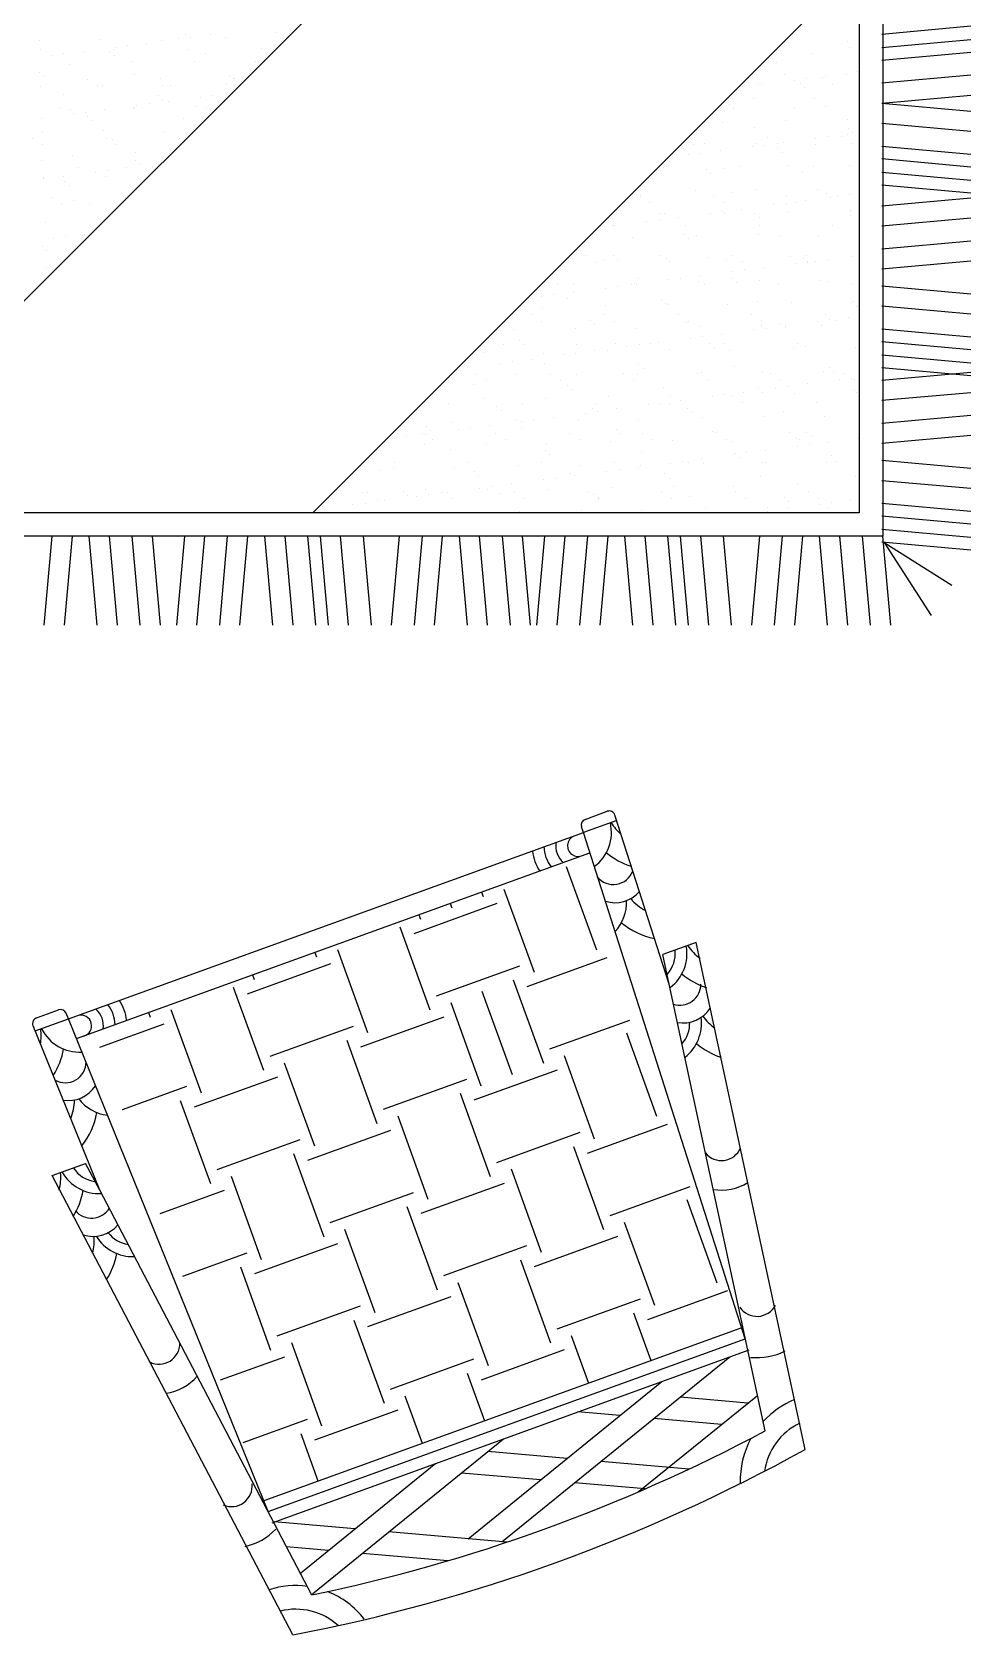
# Model space of a CAD drawing. Extents: x -42728 to 99010, y -18674 to 47645.
# Drawn here: x -35066 to -34271, y -13377 to -12019 of the extents above; entities that cross this region are included whole.
import ezdxf

# ---------------------------------------------------------------- set-up
doc = ezdxf.new("R2010")
doc.units = 0
doc.header["$LTSCALE"] = 100
doc.header["$MEASUREMENT"] = 0
doc.layers.get('0').update_dxf_attribs({"linetype": 'CONTINUOUS'})
doc.layers.add('家具', color=223, linetype='CONTINUOUS')

# ---------------------------------------------------------------- blocks, each defined once
blk = doc.blocks.new('A$C78C3025F')
at = {"layer": '家具', "color": 3, "linetype": 'ByBlock'}
for p, q in [((2788.2, 3621.7), (2788.2, 930.8)), ((2768.2, 3601.7), (2768.2, 950.8)), ((2768.2, 1838), (1881, 950.8)), ((2305.3, 950.8), (2768.2, 1413.7)), ((2768.2, 1413.7), (2768.2, 950.8)), ((2862.9, 1362.9), (2787.5, 1356.1)), ((2073.4, 1350.7), (2073.4, 1350.7)), ((2125.7, 1351.4), (2125.7, 1351.4)), ((2137.7, 1345.2), (2137.7, 1345.2)), ((2148.1, 1346.6), (2148.1, 1346.6)), ((2164.4, 1348.7), (2164.4, 1348.7)), ((2176.9, 1351.2), (2176.9, 1351.2)), ((2191.6, 1352.3), (2191.6, 1352.3)), ((2197.2, 1355.8), (2197.2, 1355.8)), ((2202, 1353.7), (2202, 1353.7)), ((2218.2, 1355.8), (2218.2, 1355.8)), ((2230.9, 1353.1), (2230.9, 1353.1)), ((2274.7, 1357.4), (2274.7, 1357.4)), ((2283.2, 1353.8), (2283.2, 1353.8)), ((2758.4, 1350.1), (2758.4, 1350.1)), ((2759.7, 1344.6), (2759.7, 1344.6)), ((2862.9, 1351.5), (2787.5, 1344.7)), ((2074.6, 1343.4), (2074.6, 1343.4)), ((2083.9, 1338.1), (2083.9, 1338.1)), ((2094.3, 1339.5), (2094.3, 1339.5)), ((2110.6, 1341.6), (2110.6, 1341.6)), ((2133.4, 1341.6), (2133.4, 1341.6)), ((2136.8, 1343.5), (2136.8, 1343.5)), ((2137.1, 1338.3), (2137.1, 1338.3)), ((2152.8, 1332.7), (2152.8, 1332.7)), ((2199.1, 1343.6), (2199.1, 1343.6)), ((2205.1, 1333.3), (2205.1, 1333.3)), ((2214.6, 1339.9), (2214.6, 1339.9)), ((2256.3, 1333.1), (2256.3, 1333.1)), ((2261.4, 1343.7), (2261.4, 1343.7)), ((2698.3, 1332.5), (2698.3, 1332.5)), ((2728.9, 1340.2), (2728.9, 1340.2)), ((2862.9, 1340.8), (2787.5, 1334)), ((2073.3, 1324.1), (2073.3, 1324.1)), ((2076.9, 1320.7), (2076.9, 1320.7)), ((2098.7, 1330.7), (2098.7, 1330.7)), ((2114.2, 1318.1), (2114.2, 1318.1)), ((2154.5, 1322.3), (2154.5, 1322.3)), ((2176.5, 1318.3), (2176.5, 1318.3)), ((2234.5, 1321.6), (2234.5, 1321.6)), ((2238.2, 1318.3), (2238.2, 1318.3)), ((2238.8, 1318.4), (2238.8, 1318.4)), ((2674.7, 1319.2), (2674.7, 1319.2)), ((2704.7, 1321.7), (2704.7, 1321.7)), ((2713, 1317.4), (2713, 1317.4)), ((2723.4, 1318.8), (2723.4, 1318.8)), ((2737, 1319.3), (2737, 1319.3)), ((2739.6, 1320.9), (2739.6, 1320.9)), ((2757.1, 1322.3), (2757.1, 1322.3)), ((2766.8, 1324.5), (2766.8, 1324.5)), ((2862.9, 1321.5), (2787.5, 1314.7)), ((2074.6, 1312.2), (2074.6, 1312.2)), ((2094.3, 1304.8), (2094.3, 1304.8)), ((2122.6, 1312.8), (2122.6, 1312.8)), ((2127, 1312.9), (2127, 1312.9)), ((2174.4, 1304.1), (2174.4, 1304.1)), ((2178.1, 1312.6), (2178.1, 1312.6)), ((2184.9, 1312.9), (2184.9, 1312.9)), ((2220.4, 1304.3), (2220.4, 1304.3)), ((2232.2, 1314.6), (2232.2, 1314.6)), ((2669.5, 1311.7), (2669.5, 1311.7)), ((2683.2, 1313.8), (2683.2, 1313.8)), ((2685.8, 1313.8), (2685.8, 1313.8)), ((2718.2, 1314.3), (2718.2, 1314.3)), ((2721.9, 1310.9), (2721.9, 1310.9)), ((2745.5, 1313.9), (2745.5, 1313.9)), ((2862.9, 1304.4), (2787.5, 1297.6)), ((2090.7, 1293.3), (2090.7, 1293.3)), ((2100, 1292.2), (2100, 1292.2)), ((2112.7, 1290.2), (2112.7, 1290.2)), ((2129, 1292.3), (2129, 1292.3)), ((2153, 1293.4), (2153, 1293.4)), ((2154, 1294.1), (2154, 1294.1)), ((2156.2, 1295.9), (2156.2, 1295.9)), ((2166.6, 1297.2), (2166.6, 1297.2)), ((2178.1, 1300.7), (2178.1, 1300.7)), ((2182.8, 1299.4), (2182.8, 1299.4)), ((2206.4, 1294.8), (2206.4, 1294.8)), ((2210, 1303), (2210, 1303)), ((2215.3, 1293.5), (2215.3, 1293.5)), ((2651.3, 1294.3), (2651.3, 1294.3)), ((2658.1, 1296.7), (2658.1, 1296.7)), ((2661.8, 1293.3), (2661.8, 1293.3)), ((2679, 1301.9), (2679, 1301.9)), ((2713.5, 1294.4), (2713.5, 1294.4)), ((2730.1, 1301.6), (2730.1, 1301.6)), ((2739.3, 1294.9), (2739.3, 1294.9)), ((2862.9, 1290.8), (2787.5, 1297.6)), ((2075.2, 1285.2), (2075.2, 1285.2)), ((2102.3, 1288.8), (2102.3, 1288.8)), ((2114.2, 1286.5), (2114.2, 1286.5)), ((2117.9, 1283.1), (2117.9, 1283.1)), ((2195.5, 1284.8), (2195.5, 1284.8)), ((2652, 1281.2), (2652, 1281.2)), ((2679.2, 1277.4), (2679.2, 1277.4)), ((2706, 1283.1), (2706, 1283.1)), ((2758.4, 1283.8), (2758.4, 1283.8)), ((2759.2, 1276.7), (2759.2, 1276.7)), ((2862.9, 1273.7), (2787.5, 1280.5)), ((2068.1, 1268), (2068.1, 1268)), ((2075.9, 1273.7), (2075.9, 1273.7)), ((2128.2, 1274.3), (2128.2, 1274.3)), ((2130.3, 1268.1), (2130.3, 1268.1)), ((2135.3, 1267.2), (2135.3, 1267.2)), ((2179.4, 1274.1), (2179.4, 1274.1)), ((2192.6, 1268.2), (2192.6, 1268.2)), ((2628.6, 1269), (2628.6, 1269)), ((2637, 1263.6), (2637, 1263.6)), ((2680.2, 1263.4), (2680.2, 1263.4)), ((2690.9, 1269.1), (2690.9, 1269.1)), ((2699.3, 1263.7), (2699.3, 1263.7)), ((2704.2, 1264.5), (2704.2, 1264.5)), ((2731.4, 1268), (2731.4, 1268)), ((2731.4, 1263.1), (2731.4, 1263.1)), ((2741.8, 1269.4), (2741.8, 1269.4)), ((2753.2, 1269.2), (2753.2, 1269.2)), ((2758.1, 1271.5), (2758.1, 1271.5)), ((2761.6, 1263.8), (2761.6, 1263.8)), ((2762.9, 1273.3), (2762.9, 1273.3)), ((2075.2, 1249.6), (2075.2, 1249.6)), ((2076.5, 1262.6), (2076.5, 1262.6)), ((2101.3, 1253.6), (2101.3, 1253.6)), ((2138.8, 1262.7), (2138.8, 1262.7)), ((2155.3, 1255.6), (2155.3, 1255.6)), ((2619, 1259.8), (2619, 1259.8)), ((2623.7, 1253.9), (2623.7, 1253.9)), ((2627.9, 1262.7), (2627.9, 1262.7)), ((2634.1, 1255.2), (2634.1, 1255.2)), ((2650.4, 1257.4), (2650.4, 1257.4)), ((2677.6, 1260.9), (2677.6, 1260.9)), ((2688, 1262.3), (2688, 1262.3)), ((2699.1, 1259.1), (2699.1, 1259.1)), ((2702.8, 1255.8), (2702.8, 1255.8)), ((2862.9, 1254.4), (2787.5, 1261.2)), ((2862.9, 1243.7), (2787.5, 1250.5)), ((2093.6, 1235.9), (2093.6, 1235.9)), ((2106.9, 1243.2), (2106.9, 1243.2)), ((2120.8, 1239.4), (2120.8, 1239.4)), ((2131.2, 1240.8), (2131.2, 1240.8)), ((2147.4, 1242.9), (2147.4, 1242.9)), ((2155.2, 1249), (2155.2, 1249)), ((2158.9, 1245.6), (2158.9, 1245.6)), ((2169.1, 1243.3), (2169.1, 1243.3)), ((2174.6, 1246.5), (2174.6, 1246.5)), ((2602.1, 1242.9), (2602.1, 1242.9)), ((2605.1, 1244.1), (2605.1, 1244.1)), ((2639, 1241.6), (2639, 1241.6)), ((2642.6, 1238.2), (2642.6, 1238.2)), ((2653.3, 1242.7), (2653.3, 1242.7)), ((2667.4, 1244.3), (2667.4, 1244.3)), ((2707.3, 1244.6), (2707.3, 1244.6)), ((2720.2, 1239.8), (2720.2, 1239.8)), ((2729.7, 1244.4), (2729.7, 1244.4)), ((2759.6, 1245.3), (2759.6, 1245.3)), ((2862.9, 1232.3), (2787.5, 1239.1)), ((2077.1, 1235.1), (2077.1, 1235.1)), ((2077.3, 1233.7), (2077.3, 1233.7)), ((2095.1, 1231.4), (2095.1, 1231.4)), ((2098.8, 1228), (2098.8, 1228)), ((2129.5, 1235.8), (2129.5, 1235.8)), ((2578.8, 1224), (2578.8, 1224)), ((2629.1, 1224.2), (2629.1, 1224.2)), ((2660, 1222.3), (2660, 1222.3)), ((2681.5, 1224.8), (2681.5, 1224.8)), ((2732.6, 1224.6), (2732.6, 1224.6)), ((2862.9, 1221.6), (2787.5, 1228.4)), ((2084.2, 1217.9), (2084.2, 1217.9)), ((2092.6, 1212.5), (2092.6, 1212.5)), ((2102.5, 1215.1), (2102.5, 1215.1)), ((2116.2, 1212.1), (2116.2, 1212.1)), ((2146.5, 1218), (2146.5, 1218)), ((2582.5, 1220.7), (2582.5, 1220.7)), ((2582.5, 1218.8), (2582.5, 1218.8)), ((2590.9, 1213.4), (2590.9, 1213.4)), ((2644.8, 1218.9), (2644.8, 1218.9)), ((2653.2, 1213.5), (2653.2, 1213.5)), ((2696, 1211.6), (2696, 1211.6)), ((2706.4, 1213), (2706.4, 1213)), ((2707, 1219), (2707, 1219)), ((2715.5, 1213.6), (2715.5, 1213.6)), ((2722.7, 1215.1), (2722.7, 1215.1)), ((2740.1, 1221.6), (2740.1, 1221.6)), ((2743.8, 1218.2), (2743.8, 1218.2)), ((2749.8, 1218.7), (2749.8, 1218.7)), ((2760.2, 1220.1), (2760.2, 1220.1)), ((2862.9, 1217.4), (2787.5, 1210.6)), ((2078.4, 1196.6), (2078.4, 1196.6)), ((2588.3, 1197.4), (2588.3, 1197.4)), ((2598.7, 1198.8), (2598.7, 1198.8)), ((2599.9, 1204.7), (2599.9, 1204.7)), ((2603.3, 1204.4), (2603.3, 1204.4)), ((2615, 1200.9), (2615, 1200.9)), ((2642.2, 1204.5), (2642.2, 1204.5)), ((2652.6, 1205.9), (2652.6, 1205.9)), ((2654.5, 1204.1), (2654.5, 1204.1)), ((2668.8, 1208), (2668.8, 1208)), ((2679.9, 1204), (2679.9, 1204)), ((2683.6, 1200.7), (2683.6, 1200.7)), ((2708.5, 1206.1), (2708.5, 1206.1)), ((2760.9, 1206.7), (2760.9, 1206.7)), ((2761.2, 1202.3), (2761.2, 1202.3)), ((2862.9, 1200.3), (2787.5, 1193.5)), ((2085.4, 1183), (2085.4, 1183)), ((2095.8, 1184.4), (2095.8, 1184.4)), ((2112, 1186.5), (2112, 1186.5)), ((2123, 1193.2), (2123, 1193.2)), ((2559, 1193.9), (2559, 1193.9)), ((2561.2, 1193.8), (2561.2, 1193.8)), ((2576.4, 1183.7), (2576.4, 1183.7)), ((2619.8, 1186.5), (2619.8, 1186.5)), ((2621.3, 1194.1), (2621.3, 1194.1)), ((2623.5, 1183.1), (2623.5, 1183.1)), ((2630.4, 1185.6), (2630.4, 1185.6)), ((2682.7, 1186.3), (2682.7, 1186.3)), ((2683.6, 1194.2), (2683.6, 1194.2)), ((2701, 1184.7), (2701, 1184.7)), ((2733.9, 1186), (2733.9, 1186)), ((2745.8, 1194.3), (2745.8, 1194.3)), ((2076, 1176.3), (2076, 1176.3)), ((2079.7, 1172.9), (2079.7, 1172.9)), ((2103.8, 1176.6), (2103.8, 1176.6)), ((2536.3, 1168.6), (2536.3, 1168.6)), ((2559.7, 1168.9), (2559.7, 1168.9)), ((2598.6, 1168.7), (2598.6, 1168.7)), ((2660.9, 1168.8), (2660.9, 1168.8)), ((2723.2, 1168.9), (2723.2, 1168.9)), ((2762.1, 1168.2), (2762.1, 1168.2)), ((2862.9, 1181), (2787.5, 1174.2)), ((2079.7, 1158.1), (2079.7, 1158.1)), ((2544.8, 1163.2), (2544.8, 1163.2)), ((2552.3, 1165.2), (2552.3, 1165.2)), ((2563.4, 1165.5), (2563.4, 1165.5)), ((2604.6, 1165.8), (2604.6, 1165.8)), ((2607.1, 1163.3), (2607.1, 1163.3)), ((2640.9, 1167.2), (2640.9, 1167.2)), ((2655.8, 1165.6), (2655.8, 1165.6)), ((2660.6, 1155.1), (2660.6, 1155.1)), ((2669.3, 1163.4), (2669.3, 1163.4)), ((2671, 1156.5), (2671, 1156.5)), ((2687.3, 1158.7), (2687.3, 1158.7)), ((2709.8, 1167.5), (2709.8, 1167.5)), ((2714.4, 1162.2), (2714.4, 1162.2)), ((2720.9, 1166.5), (2720.9, 1166.5)), ((2724.6, 1163.1), (2724.6, 1163.1)), ((2724.8, 1163.6), (2724.8, 1163.6)), ((2731.6, 1163.5), (2731.6, 1163.5)), ((2741.1, 1165.7), (2741.1, 1165.7)), ((2862.9, 1163.9), (2787.5, 1157.1)), ((2503.3, 1148), (2503.3, 1148)), ((2512.9, 1143.8), (2512.9, 1143.8)), ((2526.5, 1145.4), (2526.5, 1145.4)), ((2552.9, 1141), (2552.9, 1141)), ((2563.3, 1142.3), (2563.3, 1142.3)), ((2575.1, 1143.9), (2575.1, 1143.9)), ((2577.6, 1145.1), (2577.6, 1145.1)), ((2579.6, 1144.5), (2579.6, 1144.5)), ((2580.8, 1149.6), (2580.8, 1149.6)), ((2606.8, 1148.1), (2606.8, 1148.1)), ((2617.2, 1149.4), (2617.2, 1149.4)), ((2631.7, 1147.1), (2631.7, 1147.1)), ((2633.4, 1151.6), (2633.4, 1151.6)), ((2637.4, 1144), (2637.4, 1144)), ((2660.8, 1148.9), (2660.8, 1148.9)), ((2664.5, 1145.5), (2664.5, 1145.5)), ((2684, 1147.7), (2684, 1147.7)), ((2699.7, 1144.1), (2699.7, 1144.1)), ((2735.2, 1147.5), (2735.2, 1147.5)), ((2742, 1147.1), (2742, 1147.1)), ((2762, 1144.2), (2762, 1144.2)), ((2862.9, 1136), (2787.5, 1142.8)), ((2499.1, 1133.9), (2499.1, 1133.9)), ((2509.5, 1135.3), (2509.5, 1135.3)), ((2520.7, 1132), (2520.7, 1132)), ((2525.8, 1137.4), (2525.8, 1137.4)), ((2600.7, 1131.4), (2600.7, 1131.4)), ((2604.4, 1128), (2604.4, 1128)), ((2605.9, 1127.3), (2605.9, 1127.3)), ((2681.9, 1129.6), (2681.9, 1129.6)), ((2711, 1129), (2711, 1129)), ((2761.9, 1128.9), (2761.9, 1128.9)), ((2763.4, 1129.7), (2763.4, 1129.7)), ((2490.2, 1118.4), (2490.2, 1118.4)), ((2499.5, 1124.7), (2499.5, 1124.7)), ((2540.6, 1113.8), (2540.6, 1113.8)), ((2552.5, 1118.5), (2552.5, 1118.5)), ((2553.5, 1126.6), (2553.5, 1126.6)), ((2614.8, 1118.6), (2614.8, 1118.6)), ((2657, 1127.1), (2657, 1127.1)), ((2677.1, 1118.7), (2677.1, 1118.7)), ((2739.3, 1118.8), (2739.3, 1118.8)), ((2743.3, 1114.3), (2743.3, 1114.3)), ((2759.5, 1116.4), (2759.5, 1116.4)), ((2765.6, 1125.5), (2765.6, 1125.5)), ((2862.9, 1118.9), (2787.5, 1125.7)), ((2475.4, 1106.2), (2475.4, 1106.2)), ((2498.7, 1113), (2498.7, 1113)), ((2527.7, 1106.8), (2527.7, 1106.8)), ((2544.3, 1110.4), (2544.3, 1110.4)), ((2560.9, 1113.1), (2560.9, 1113.1)), ((2578.9, 1106.6), (2578.9, 1106.6)), ((2621.8, 1112), (2621.8, 1112)), ((2623.2, 1113.2), (2623.2, 1113.2)), ((2632.9, 1108.5), (2632.9, 1108.5)), ((2635.6, 1100.1), (2635.6, 1100.1)), ((2651.9, 1102.2), (2651.9, 1102.2)), ((2679, 1105.8), (2679, 1105.8)), ((2685.3, 1109.2), (2685.3, 1109.2)), ((2685.5, 1113.4), (2685.5, 1113.4)), ((2689.5, 1107.2), (2689.5, 1107.2)), ((2701.8, 1111.4), (2701.8, 1111.4)), ((2705.5, 1108), (2705.5, 1108)), ((2705.7, 1109.3), (2705.7, 1109.3)), ((2732.9, 1112.9), (2732.9, 1112.9)), ((2736.4, 1109), (2736.4, 1109)), ((2747.8, 1113.5), (2747.8, 1113.5)), ((2862.9, 1099.6), (2787.5, 1106.4)), ((2466.7, 1093.6), (2466.7, 1093.6)), ((2480.5, 1096.3), (2480.5, 1096.3)), ((2484.1, 1092.9), (2484.1, 1092.9)), ((2529, 1093.7), (2529, 1093.7)), ((2544.2, 1088), (2544.2, 1088)), ((2554.8, 1088.1), (2554.8, 1088.1)), ((2561.7, 1094.5), (2561.7, 1094.5)), ((2571.4, 1091.6), (2571.4, 1091.6)), ((2581.8, 1093), (2581.8, 1093)), ((2591.3, 1093.8), (2591.3, 1093.8)), ((2598, 1095.1), (2598, 1095.1)), ((2607.1, 1088.8), (2607.1, 1088.8)), ((2625.2, 1098.7), (2625.2, 1098.7)), ((2641.7, 1093.8), (2641.7, 1093.8)), ((2645.4, 1090.4), (2645.4, 1090.4)), ((2653.6, 1093.9), (2653.6, 1093.9)), ((2658.3, 1088.5), (2658.3, 1088.5)), ((2712.3, 1090.5), (2712.3, 1090.5)), ((2715.9, 1094), (2715.9, 1094)), ((2722.9, 1092), (2722.9, 1092)), ((2764.7, 1091.1), (2764.7, 1091.1)), ((2862.9, 1088.9), (2787.5, 1095.7)), ((2436.5, 1073.9), (2436.5, 1073.9)), ((2449.6, 1086.4), (2449.6, 1086.4)), ((2463.7, 1077.4), (2463.7, 1077.4)), ((2474.1, 1078.8), (2474.1, 1078.8)), ((2490.4, 1081), (2490.4, 1081)), ((2500.8, 1086.1), (2500.8, 1086.1)), ((2501.5, 1076.9), (2501.5, 1076.9)), ((2517.5, 1084.5), (2517.5, 1084.5)), ((2527.9, 1085.9), (2527.9, 1085.9)), ((2581.6, 1076.2), (2581.6, 1076.2)), ((2585.3, 1072.9), (2585.3, 1072.9)), ((2662.8, 1074.5), (2662.8, 1074.5)), ((2742.8, 1073.8), (2742.8, 1073.8)), ((2862.9, 1077.5), (2787.5, 1084.3)), ((2862.9, 1066.8), (2787.5, 1073.6)), ((2422.6, 1065.7), (2422.6, 1065.7)), ((2441.4, 1059.4), (2441.4, 1059.4)), ((2444.1, 1068.2), (2444.1, 1068.2)), ((2452.5, 1062.8), (2452.5, 1062.8)), ((2476.6, 1067.6), (2476.6, 1067.6)), ((2506.4, 1068.3), (2506.4, 1068.3)), ((2514.8, 1062.9), (2514.8, 1062.9)), ((2529, 1068.3), (2529, 1068.3)), ((2568.7, 1068.4), (2568.7, 1068.4)), ((2577.1, 1063), (2577.1, 1063)), ((2580.2, 1068.1), (2580.2, 1068.1)), ((2630.9, 1068.5), (2630.9, 1068.5)), ((2634.2, 1070), (2634.2, 1070)), ((2639.4, 1063.2), (2639.4, 1063.2)), ((2686.5, 1070.7), (2686.5, 1070.7)), ((2693.2, 1068.6), (2693.2, 1068.6)), ((2701.7, 1063.3), (2701.7, 1063.3)), ((2724.2, 1059.9), (2724.2, 1059.9)), ((2737.7, 1070.4), (2737.7, 1070.4)), ((2746.5, 1070.4), (2746.5, 1070.4)), ((2751.3, 1063.5), (2751.3, 1063.5)), ((2755.5, 1068.8), (2755.5, 1068.8)), ((2761.7, 1064.9), (2761.7, 1064.9)), ((2763.9, 1063.4), (2763.9, 1063.4)), ((2862.9, 1069.7), (2787.5, 1062.9)), ((2450.9, 1047.9), (2450.9, 1047.9)), ((2502, 1047.6), (2502, 1047.6)), ((2521.4, 1058.7), (2521.4, 1058.7)), ((2525.1, 1055.3), (2525.1, 1055.3)), ((2556, 1049.6), (2556, 1049.6)), ((2602.7, 1056.9), (2602.7, 1056.9)), ((2608.4, 1050.2), (2608.4, 1050.2)), ((2616.5, 1045.8), (2616.5, 1045.8)), ((2643.6, 1049.4), (2643.6, 1049.4)), ((2654.1, 1050.7), (2654.1, 1050.7)), ((2659.6, 1050), (2659.6, 1050)), ((2670.3, 1052.9), (2670.3, 1052.9)), ((2682.7, 1056.2), (2682.7, 1056.2)), ((2686.4, 1052.9), (2686.4, 1052.9)), ((2697.5, 1056.4), (2697.5, 1056.4)), ((2707.9, 1057.8), (2707.9, 1057.8)), ((2713.6, 1051.9), (2713.6, 1051.9)), ((2763.9, 1054.5), (2763.9, 1054.5)), ((2765.9, 1052.6), (2765.9, 1052.6)), ((2862.9, 1052.5), (2787.5, 1045.8)), ((2420.6, 1043.4), (2420.6, 1043.4)), ((2461.3, 1041.1), (2461.3, 1041.1)), ((2465, 1037.8), (2465, 1037.8)), ((2482.9, 1043.5), (2482.9, 1043.5)), ((2536, 1035.2), (2536, 1035.2)), ((2542.5, 1039.4), (2542.5, 1039.4)), ((2545.2, 1043.6), (2545.2, 1043.6)), ((2546.4, 1036.5), (2546.4, 1036.5)), ((2562.6, 1038.7), (2562.6, 1038.7)), ((2589.8, 1042.3), (2589.8, 1042.3)), ((2600.2, 1043.6), (2600.2, 1043.6)), ((2607.4, 1043.7), (2607.4, 1043.7)), ((2622.6, 1038.7), (2622.6, 1038.7)), ((2626.2, 1035.3), (2626.2, 1035.3)), ((2669.7, 1043.8), (2669.7, 1043.8)), ((2687.8, 1032.1), (2687.8, 1032.1)), ((2703.8, 1036.9), (2703.8, 1036.9)), ((2732, 1043.9), (2732, 1043.9)), ((2862.9, 1033.3), (2787.5, 1026.5)), ((2401.2, 1023.6), (2401.2, 1023.6)), ((2404.9, 1020.2), (2404.9, 1020.2)), ((2423.9, 1027.2), (2423.9, 1027.2)), ((2428.3, 1021), (2428.3, 1021)), ((2438.7, 1022.4), (2438.7, 1022.4)), ((2455, 1024.5), (2455, 1024.5)), ((2477.9, 1029.1), (2477.9, 1029.1)), ((2482.1, 1028.1), (2482.1, 1028.1)), ((2482.4, 1021.8), (2482.4, 1021.8)), ((2492.5, 1029.5), (2492.5, 1029.5)), ((2508.8, 1031.6), (2508.8, 1031.6)), ((2530.3, 1029.8), (2530.3, 1029.8)), ((2562.4, 1021.1), (2562.4, 1021.1)), ((2581.4, 1029.5), (2581.4, 1029.5)), ((2635.4, 1031.5), (2635.4, 1031.5)), ((2643.6, 1019.4), (2643.6, 1019.4)), ((2709.4, 1018.6), (2709.4, 1018.6)), ((2723.7, 1018.7), (2723.7, 1018.7)), ((2738.9, 1031.9), (2738.9, 1031.9)), ((2374.5, 1013.9), (2374.5, 1013.9)), ((2384.9, 1015.3), (2384.9, 1015.3)), ((2398, 1018), (2398, 1018)), ((2399.8, 1008.7), (2399.8, 1008.7)), ((2401.1, 1017.4), (2401.1, 1017.4)), ((2406.4, 1012.6), (2406.4, 1012.6)), ((2452.1, 1009.3), (2452.1, 1009.3)), ((2460.2, 1018.1), (2460.2, 1018.1)), ((2468.7, 1012.7), (2468.7, 1012.7)), ((2503.3, 1009.1), (2503.3, 1009.1)), ((2522.5, 1018.2), (2522.5, 1018.2)), ((2531, 1012.8), (2531, 1012.8)), ((2557.3, 1011), (2557.3, 1011)), ((2566.1, 1017.8), (2566.1, 1017.8)), ((2584.8, 1018.3), (2584.8, 1018.3)), ((2593.2, 1013), (2593.2, 1013)), ((2609.6, 1011.7), (2609.6, 1011.7)), ((2647.1, 1018.4), (2647.1, 1018.4)), ((2655.5, 1013.1), (2655.5, 1013.1)), ((2660.8, 1011.4), (2660.8, 1011.4)), ((2714.8, 1013.4), (2714.8, 1013.4)), ((2715.9, 1007.1), (2715.9, 1007.1)), ((2717.8, 1013.2), (2717.8, 1013.2)), ((2726.3, 1008.5), (2726.3, 1008.5)), ((2727.4, 1015.3), (2727.4, 1015.3)), ((2742.6, 1010.6), (2742.6, 1010.6)), ((2767.2, 1014.1), (2767.2, 1014.1)), ((2862.9, 1016.1), (2787.5, 1009.3)), ((2374.5, 993.2), (2374.5, 993.2)), ((2422.3, 1004.3), (2422.3, 1004.3)), ((2436.8, 993.3), (2436.8, 993.3)), ((2499, 993.4), (2499, 993.4)), ((2502.3, 1003.6), (2502.3, 1003.6)), ((2506, 1000.2), (2506, 1000.2)), ((2561.3, 993.5), (2561.3, 993.5)), ((2583.5, 1001.8), (2583.5, 1001.8)), ((2608.3, 992.9), (2608.3, 992.9)), ((2618.7, 994.3), (2618.7, 994.3)), ((2623.6, 993.6), (2623.6, 993.6)), ((2634.9, 996.4), (2634.9, 996.4)), ((2636.7, 992.9), (2636.7, 992.9)), ((2662.1, 1000), (2662.1, 1000)), ((2663.6, 1001.1), (2663.6, 1001.1)), ((2667.2, 997.7), (2667.2, 997.7)), ((2672.5, 1001.4), (2672.5, 1001.4)), ((2685.9, 993.7), (2685.9, 993.7)), ((2688.8, 1003.5), (2688.8, 1003.5)), ((2689, 993.6), (2689, 993.6)), ((2740.2, 993.4), (2740.2, 993.4)), ((2744.8, 999.4), (2744.8, 999.4)), ((2748.2, 993.8), (2748.2, 993.8)), ((2862.9, 988.3), (2787.5, 995.1)), ((2362.2, 986.7), (2362.2, 986.7)), ((2374, 988.9), (2374, 988.9)), ((2425.1, 988.6), (2425.1, 988.6)), ((2442.2, 986), (2442.2, 986)), ((2445.9, 982.6), (2445.9, 982.6)), ((2479.2, 990.6), (2479.2, 990.6)), ((2500.6, 978.7), (2500.6, 978.7)), ((2511, 980.1), (2511, 980.1)), ((2523.4, 984.3), (2523.4, 984.3)), ((2527.2, 982.2), (2527.2, 982.2)), ((2531.5, 991.2), (2531.5, 991.2)), ((2554.4, 985.8), (2554.4, 985.8)), ((2564.8, 987.2), (2564.8, 987.2)), ((2581.1, 989.3), (2581.1, 989.3)), ((2582.7, 991), (2582.7, 991)), ((2603.4, 983.6), (2603.4, 983.6)), ((2607.1, 980.2), (2607.1, 980.2)), ((2684.6, 981.8), (2684.6, 981.8)), ((2764.7, 981.1), (2764.7, 981.1)), ((2862.9, 971.2), (2787.5, 977.9)), ((2347, 968.2), (2347, 968.2)), ((2351.8, 967.8), (2351.8, 967.8)), ((2382.1, 968.5), (2382.1, 968.5)), ((2385.8, 965.1), (2385.8, 965.1)), ((2392.9, 964.6), (2392.9, 964.6)), ((2401, 970.1), (2401, 970.1)), ((2403.3, 965.9), (2403.3, 965.9)), ((2414.1, 967.9), (2414.1, 967.9)), ((2419.6, 968.1), (2419.6, 968.1)), ((2446.7, 971.6), (2446.7, 971.6)), ((2453.4, 970.8), (2453.4, 970.8)), ((2457.2, 973), (2457.2, 973)), ((2463.3, 966.7), (2463.3, 966.7)), ((2473.4, 975.2), (2473.4, 975.2)), ((2476.4, 968), (2476.4, 968)), ((2504.5, 970.5), (2504.5, 970.5)), ((2538.7, 968.1), (2538.7, 968.1)), ((2543.3, 966), (2543.3, 966)), ((2558.6, 972.5), (2558.6, 972.5)), ((2601, 968.3), (2601, 968.3)), ((2610.9, 973.2), (2610.9, 973.2)), ((2624.5, 964.2), (2624.5, 964.2)), ((2662.1, 972.9), (2662.1, 972.9)), ((2663.2, 968.4), (2663.2, 968.4)), ((2716.1, 974.9), (2716.1, 974.9)), ((2725.5, 968.5), (2725.5, 968.5)), ((2768.2, 950.8), (470.5, 950.8)), ((2768.2, 950.8), (2305.3, 950.8)), ((2311.9, 953.9), (2311.9, 953.9)), ((2321.9, 950.9), (2321.9, 950.9)), ((2339.1, 957.5), (2339.1, 957.5)), ((2349.5, 958.8), (2349.5, 958.8)), ((2360.3, 962.4), (2360.3, 962.4)), ((2365.7, 961), (2365.7, 961)), ((2422.5, 962.5), (2422.5, 962.5)), ((2480.4, 952), (2480.4, 952)), ((2484.8, 962.7), (2484.8, 962.7)), ((2532.8, 952.7), (2532.8, 952.7)), ((2547, 962.6), (2547, 962.6)), ((2547.1, 962.8), (2547.1, 962.8)), ((2583.9, 952.5), (2583.9, 952.5)), ((2609.4, 962.9), (2609.4, 962.9)), ((2638, 954.4), (2638, 954.4)), ((2671.7, 963), (2671.7, 963)), ((2690.3, 955.1), (2690.3, 955.1)), ((2690.9, 952), (2690.9, 952)), ((2704.5, 963.6), (2704.5, 963.6)), ((2707.2, 954.2), (2707.2, 954.2)), ((2708.2, 960.2), (2708.2, 960.2)), ((2734, 963.1), (2734, 963.1)), ((2734.4, 957.7), (2734.4, 957.7)), ((2741.5, 954.8), (2741.5, 954.8)), ((2744.8, 959.1), (2744.8, 959.1)), ((2761, 961.2), (2761, 961.2)), ((2862.9, 951.9), (2787.5, 958.7)), ((2862.9, 941.2), (2787.5, 948)), ((2788.2, 930.8), (450.5, 930.8)), ((2077.6, 855.4), (2084.4, 930.8)), ((2094.8, 855.4), (2101.6, 930.8)), ((2122.6, 855.4), (2115.8, 930.8)), ((2139.7, 855.4), (2133, 930.8)), ((2159, 855.4), (2152.2, 930.8)), ((2176.2, 855.4), (2169.4, 930.8)), ((2190, 855.4), (2196.7, 930.8)), ((2207.1, 855.4), (2213.9, 930.8)), ((2226.4, 855.4), (2233.1, 930.8)), ((2243.5, 855.4), (2250.3, 930.8)), ((2271.3, 855.4), (2264.6, 930.8)), ((2288.5, 855.4), (2281.7, 930.8)), ((2307.7, 855.4), (2301, 930.8)), ((2318.5, 855.4), (2311.7, 930.8)), ((2335.6, 855.4), (2328.8, 930.8)), ((2354.9, 855.4), (2348.1, 930.8)), ((2372, 855.4), (2378.8, 930.8)), ((2391.3, 855.4), (2398.1, 930.8)), ((2408.4, 855.4), (2415.2, 930.8)), ((2436.3, 855.4), (2429.5, 930.8)), ((2453.4, 855.4), (2446.6, 930.8)), ((2472.7, 855.4), (2465.9, 930.8)), ((2489.8, 855.4), (2483, 930.8)), ((2495.1, 855.4), (2501.9, 930.8)), ((2512.3, 855.4), (2519, 930.8)), ((2531.5, 855.4), (2538.3, 930.8)), ((2548.7, 855.4), (2555.4, 930.8)), ((2576.5, 855.4), (2569.7, 930.8)), ((2593.6, 855.4), (2586.9, 930.8)), ((2612.9, 855.4), (2606.1, 930.8)), ((2623.6, 855.4), (2616.8, 930.8)), ((2640.8, 855.4), (2634, 930.8)), ((2660, 855.4), (2653.3, 930.8)), ((2677.2, 855.4), (2683.9, 930.8)), ((2696.4, 855.4), (2703.2, 930.8)), ((2713.6, 855.4), (2720.4, 930.8)), ((2741.4, 855.4), (2734.6, 930.8)), ((2758.6, 855.4), (2751.8, 930.8)), ((2777.8, 855.4), (2771, 930.8)), ((2862.9, 929.8), (2787.5, 936.6)), ((2862.9, 919.1), (2787.5, 925.8)), ((2795, 855.4), (2788.2, 930.8)), ((2789.3, 925.7), (2829.2, 863.8)), ((2789.3, 925.7), (2846.8, 889.4))]:
    blk.add_line(p, q, dxfattribs=at)
at = {"layer": '家具', "color": 3}
for p, q in [((2536, 691), (2554.8, 697.8)), ((2607.1, 551.4), (2561.3, 694.6)), ((2098.2, 521.9), (2534.5, 679.8)), ((2534.5, 679.8), (2533, 684.7)), ((2534.5, 679.8), (2533, 684.7)), ((2562.8, 690), (2534.5, 679.8)), ((2671.7, 250.9), (2534.5, 679.8)), ((2105, 505.2), (2540, 662.6)), ((2520, 651), (2545.6, 580.5)), ((2448.1, 629.4), (2449.5, 625.5)), ((2467.1, 631.9), (2492.7, 561.4)), ((2391, 594.4), (2461.5, 619.9)), ((2421.7, 619.8), (2423.1, 615.9)), ((2379, 600), (2404.5, 529.5)), ((2395.2, 610.2), (2396.6, 606.4)), ((2630.2, 586.8), (2601.7, 576.5)), ((2722.5, 157.2), (2630.2, 586.8)), ((2307.1, 578.3), (2308.5, 574.5)), ((2326.1, 580.8), (2351.6, 510.3)), ((2487, 549.4), (2554.8, 573.9)), ((2607.1, 551.4), (2601.7, 576.5)), ((2250, 543.3), (2320.5, 568.8)), ((2254.2, 559.2), (2255.6, 555.3)), ((2410.1, 541.5), (2480.7, 567)), ((2237.9, 548.9), (2263.5, 478.4)), ((2448.6, 545.4), (2474.1, 474.9)), ((2475, 555), (2500.6, 484.5)), ((2688.5, 172.8), (2607.1, 551.4)), ((2185.1, 529.8), (2210.6, 459.3)), ((2422.1, 535.8), (2447.7, 465.3)), ((2124.7, 376.8), (2068.2, 516.1)), ((2070, 511.7), (2098.2, 521.9)), ((2071.1, 522.7), (2089.9, 529.5)), ((2098.2, 521.9), (2096.3, 526.7)), ((2267.4, 104.5), (2098.2, 521.9)), ((2124.9, 498.1), (2179.4, 517.8)), ((2166, 527.3), (2167.4, 523.4)), ((2346, 498.3), (2416.5, 523.8)), ((2506.2, 496.5), (2573.9, 521)), ((2269.1, 490.4), (2339.6, 515.9)), ((2334, 503.9), (2359.5, 433.4)), ((2571.1, 510), (2596.6, 439.5)), ((2518.2, 490.8), (2543.7, 420.3)), ((2281.1, 484.8), (2306.6, 414.3)), ((2442, 453.3), (2512.6, 478.8)), ((2144.1, 445.2), (2198.6, 464.9)), ((2205, 447.3), (2275.5, 472.8)), ((2365.1, 445.4), (2435.7, 470.9)), ((2192.9, 452.9), (2218.5, 382.4)), ((2430, 458.9), (2455.6, 388.4)), ((2377.2, 439.8), (2402.7, 369.3)), ((2301, 402.3), (2371.5, 427.8)), ((2461.2, 400.4), (2531.7, 425.9)), ((2538.1, 408.3), (2605.8, 432.8)), ((2224.1, 394.4), (2294.6, 419.9)), ((2289, 407.9), (2314.5, 337.4)), ((2526.1, 413.9), (2551.6, 343.4)), ((2084.3, 389.2), (2112.7, 399.5)), ((2124.7, 376.8), (2112.7, 399.5)), ((2473.2, 394.8), (2498.7, 324.3)), ((2288.3, 0), (2084.3, 389.2)), ((2236.1, 388.7), (2261.6, 318.2)), ((2397, 357.3), (2467.6, 382.8)), ((2304.4, 33.8), (2124.7, 376.8)), ((2176, 357), (2230.5, 376.7)), ((2320.1, 349.4), (2390.7, 374.9)), ((2557.2, 355.4), (2625, 379.9)), ((2622.1, 368.9), (2647.7, 298.4)), ((2385, 362.9), (2410.6, 292.4)), ((2332.2, 343.7), (2357.7, 273.2)), ((2569.2, 349.8), (2594.8, 279.3)), ((2256, 306.2), (2326.5, 331.7)), ((2416.2, 304.4), (2486.7, 329.9)), ((2493.1, 312.3), (2563.6, 337.8)), ((2195.1, 304.1), (2249.6, 323.8)), ((2481.1, 317.9), (2506.6, 247.4)), ((2244, 311.8), (2269.5, 241.3)), ((2352, 261.2), (2422.6, 286.7)), ((2428.2, 298.7), (2453.7, 228.2)), ((2589.1, 267.3), (2656.9, 291.8)), ((2275.1, 253.3), (2345.7, 278.9)), ((2512.2, 259.4), (2582.8, 284.9)), ((2577.1, 272.9), (2591.7, 232.6)), ((2264, 113.9), (2668.3, 260.3)), ((2340, 266.8), (2365.6, 196.3)), ((2267.4, 104.5), (2671.7, 250.9)), ((2287.2, 247.7), (2312.7, 177.2)), ((2524.2, 253.7), (2538.8, 213.4)), ((2227, 216), (2281.5, 235.7)), ((2270.8, 95.1), (2675.1, 241.5)), ((2371.2, 208.3), (2441.7, 233.9)), ((2448.1, 216.2), (2518.6, 241.7)), ((2465.4, 78.9), (2658.5, 235.5)), ((2436.1, 221.8), (2450.7, 181.5)), ((2436.8, 81.4), (2601.1, 214.7)), ((2307.1, 165.2), (2377.6, 190.7)), ((2383.2, 202.7), (2397.8, 162.4)), ((2581, 121.2), (2682, 203)), ((2673.8, 196.4), (2616.5, 201.4)), ((2246.2, 163.1), (2300.7, 182.8)), ((2565.5, 185.8), (2529.8, 188.9)), ((2651.5, 178.3), (2594.1, 183.3)), ((2295, 170.8), (2309.6, 130.5)), ((2305, 34.9), (2466.9, 166.1)), ((2520.7, 149.5), (2453.6, 155.4)), ((2294.7, 52.3), (2409.5, 145.4)), ((2498.4, 131.4), (2431.3, 137.2)), ((2624, 140.5), (2549.4, 147)), ((2586.9, 123.7), (2527.1, 128.9)), ((2341, 89.8), (2272.4, 95.7)), ((2469.7, 78.6), (2369.6, 87.3)), ((2318.6, 71.6), (2283, 74.7)), ((2419.8, 62.8), (2347.3, 69.1))]:
    blk.add_line(p, q, dxfattribs=at)
for centre, radius, start, end in [((2556.5, 693.1), 5, 17.7323, 109.8962), ((2537.7, 686.3), 5, 109.8962, 197.7323), ((2522.3, 679.9), 36, 306.599, 13.0274), ((2593.9, 710.5), 42.2, 211.751, 229.2886), ((2530.1, 668.6), 29, 181.8364, 217.956), ((2530.1, 668.6), 19, 171.6733, 228.1191), ((2530.1, 668.6), 9.03, 114.6757, 294.6757), ((2530.1, 668.6), 39, 186.5648, 213.2276), ((2593.9, 710.5), 62.2, 229.9779, 252.4259), ((2559.9, 653.4), 17.6, 219.3341, 339.4097), ((2561.3, 648), 27.6, 252.8477, 318.649), ((2535.1, 620.5), 36, 316.8401, 2.6343), ((2606.8, 651.1), 42.2, 220.3001, 242.2527), ((2606.8, 651.1), 62.2, 229.9779, 258.8123), ((2657.9, 607.7), 42.2, 214.2384, 234.463), ((2586.3, 577.2), 26, 318.2525, 6.3454), ((2586.3, 577.2), 36, 307.319, 10.1573), ((2657.9, 607.7), 62.2, 229.9779, 252.0387), ((2616.4, 551.2), 17.6, 251.4236, 0.4582), ((2091.6, 524.8), 5, 22.0601, 109.8962), ((2108.8, 516.1), 19, 351.6733, 48.1191), ((2108.8, 516.1), 29, 1.8364, 37.956), ((2108.8, 516.1), 39, 6.5648, 33.2276), ((2618.8, 546.1), 27.6, 260.1887, 327.5324), ((2072.8, 518), 5, 109.8962, 202.0601), ((2108.8, 516.1), 9.03, 285.1167, 105.1167), ((2598.6, 518), 26, 318.2525, 2.3878), ((2598.6, 518), 36, 307.319, 8.2697), ((2670.3, 548.6), 42.2, 215.1204, 234.463), ((2032.9, 507.5), 42.2, 350.5038, 8.0414), ((2107.6, 529.8), 36, 206.765, 273.1933), ((2032.9, 507.5), 62.2, 327.3665, 349.8145), ((2670.3, 548.6), 62.2, 229.9779, 252.0387), ((2095.6, 485.4), 17.6, 240.3827, 0.4582), ((2098, 480.3), 27.6, 261.1434, 326.9447), ((2061.1, 453.6), 42.2, 337.5397, 359.4923), ((2135.7, 476), 36, 217.1581, 262.9523), ((2061.1, 453.6), 62.2, 320.9801, 349.8145), ((2651.5, 419.5), 17.6, 219.3341, 336.4332), ((2124.2, 409.9), 26, 213.447, 261.5399), ((2049.5, 387.6), 42.2, 345.3294, 5.554), ((2124.2, 409.9), 36, 209.6351, 272.4734), ((2651.5, 419.5), 42.6, 260.5489, 301.7565), ((2049.5, 387.6), 62.2, 327.7537, 349.8145), ((2117.7, 370.7), 17.6, 219.3341, 328.3688), ((2119, 365.3), 27.6, 252.26, 319.6037), ((2152.5, 356.6), 26, 217.4046, 261.5399), ((2077.9, 334.2), 42.2, 345.3294, 4.672), ((2152.5, 356.6), 36, 211.5227, 272.4734), ((2077.9, 334.2), 62.2, 327.7537, 349.8145), ((2681.6, 287.5), 17.6, 213.9243, 332.7521), ((2175, 247), 17.6, 243.3592, 0.4582), ((2681.6, 287.5), 52.6, 264.0081, 297.1384), ((2175, 247), 42.6, 278.0359, 319.2435), ((2741.1, 131), 73.7, 111.9955, 137.4606), ((2741.1, 131), 53.7, 115.7287, 171.9109), ((2011.3, 1443.7), 1440, 281.7435, 298.0489), ((2741.1, 131), 73.7, 151.2976, 181.802), ((2011.3, 1443.7), 1470, 280.8591, 298.9333), ((2236.3, 126.3), 17.6, 247.0402, 5.8681), ((2236.3, 126.3), 52.6, 282.654, 315.7843), ((2290.8, -31.9), 73.7, 82.3318, 107.7969), ((2290.8, -31.9), 73.7, 37.9904, 68.4948), ((2290.8, -31.9), 53.7, 47.8815, 104.0637)]:
    blk.add_arc(centre, radius, start, end, dxfattribs=at)

msp = doc.modelspace()

# ---------------------------------------------------------------- block references
msp.add_blockref('A$C78C3025F', (-37133.59645, -13376.77061))

doc.saveas('drawing.dxf')
